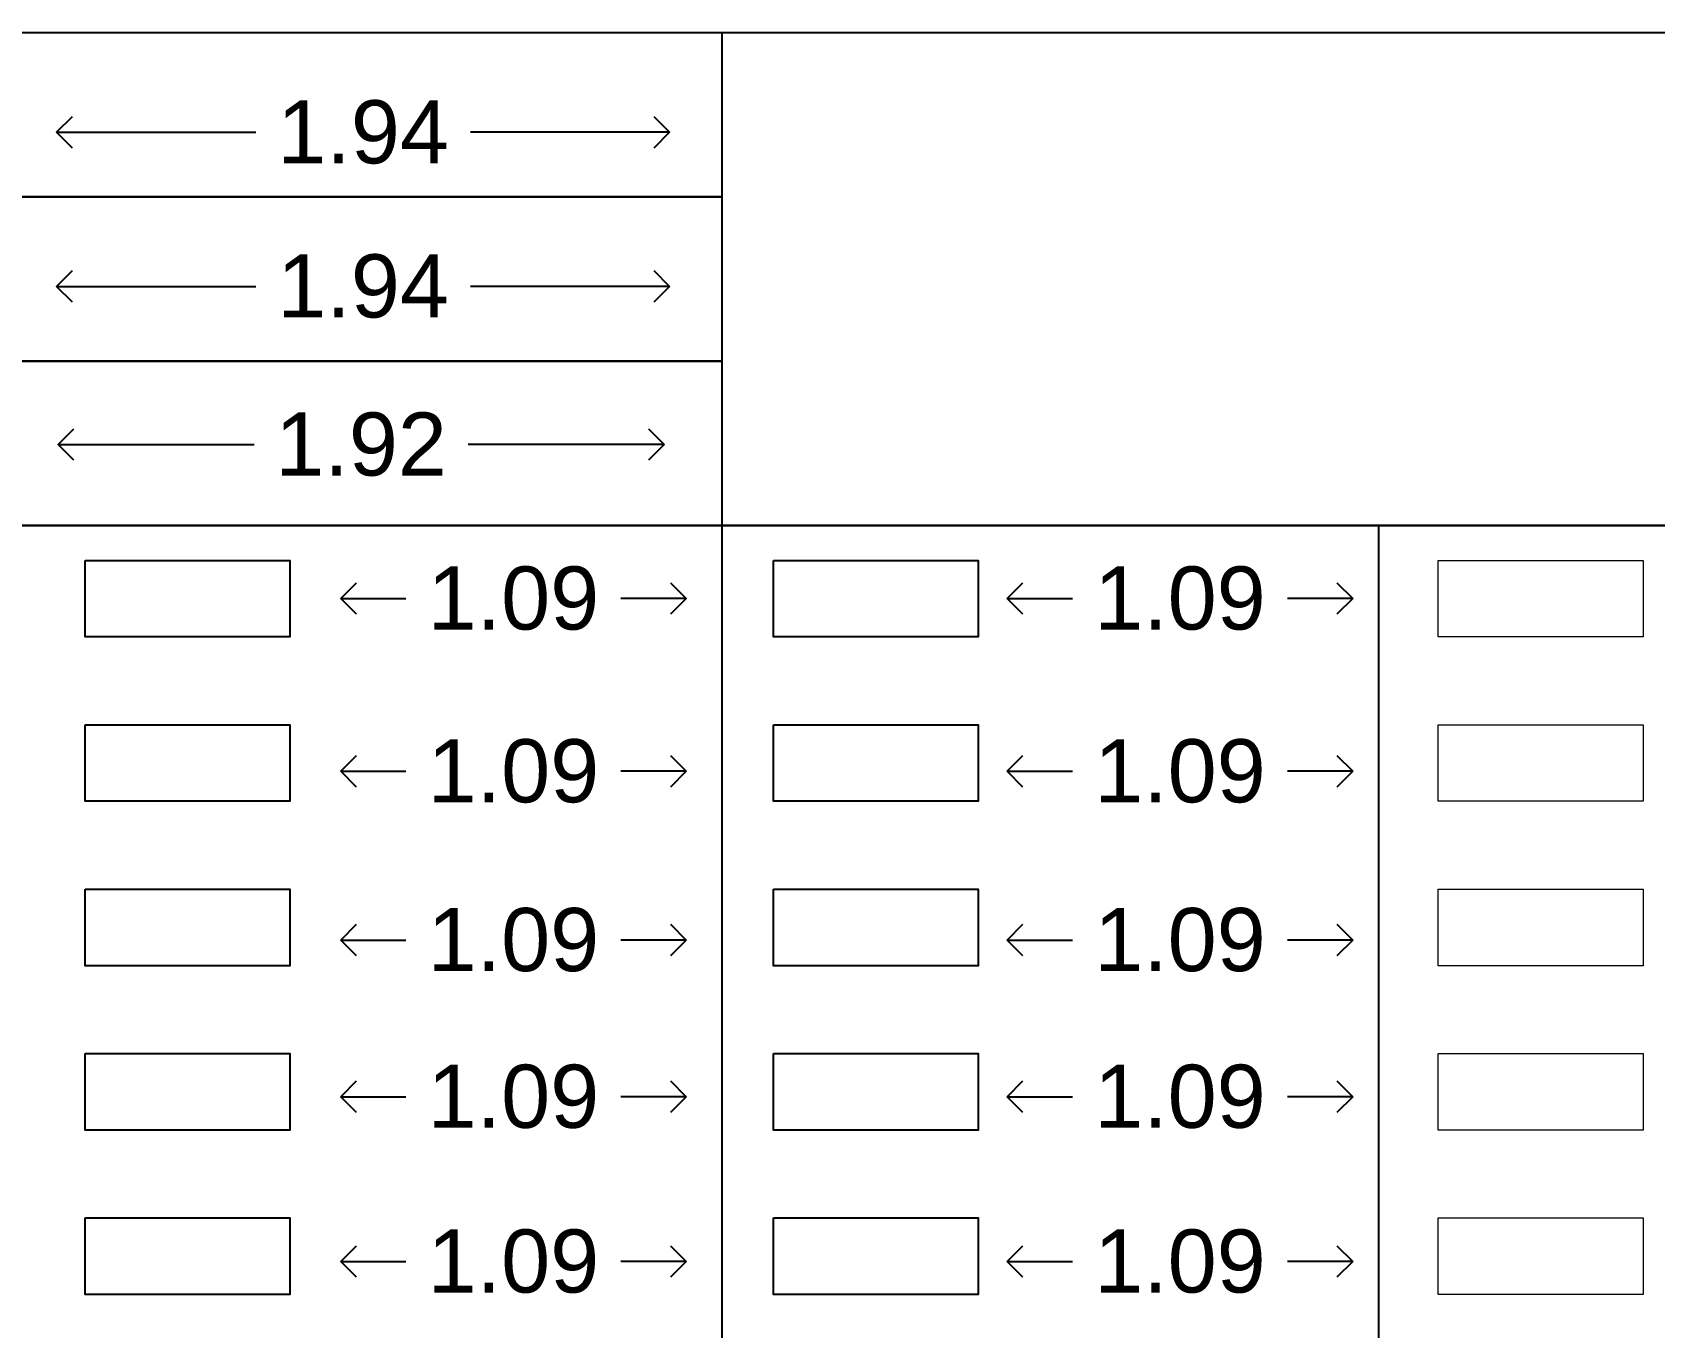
# Model space of a CAD drawing. Header units: millimetres. Extents: x -9481 to -9286, y 28723 to 28853.
# Drawn here: x -9457.79 to -9452.65, y 28757.26 to 28761.36 of the extents above; entities that cross this region are included whole.
import ezdxf

# ---------------------------------------------------------------- set-up
doc = ezdxf.new("R2010")
doc.units = ezdxf.units.MM
doc.header["$PDMODE"] = 34
doc.header["$PDSIZE"] = -15
doc.linetypes.add('CONTINULUS', pattern=[0])
for name, color, linetype, plot in [('BLK_1_FLR_0_REGULAR_ROOM_1', 1, 'Continuous', False), ('BLK_1_FLR_0_REGULAR_ROOM_2', 7, 'Continuous', False), ('BLK_1_FLR_0_REGULAR_ROOM_3', 7, 'Continuous', False), ('BLK_1_FLR_0_REGULAR_ROOM_4', 7, 'Continuous', False), ('BLK_1_FLR_0_REGULAR_ROOM_5', 7, 'Continuous', False), ('BLK_1_FLR_1_REGULAR_ROOM_1', 7, 'Continuous', False), ('BLK_1_FLR_1_REGULAR_ROOM_2', 7, 'Continuous', False), ('PASSAGE', 7, 'Continuous', False)]:
    doc.layers.add(name, color=color, linetype=linetype, plot=plot)
for name, color, linetype in [('BLK_1_FLR_1_REGULAR_ROOM_3', 7, 'Continuous'), ('BLK_1_FLR_1_REGULAR_ROOM_4', 7, 'Continuous'), ('BLK_1_FLR_1_REGULAR_ROOM_5', 7, 'Continuous'), ('PASSAGE_DOUBLELOADED', 7, 'Continuous')]:
    doc.layers.add(name, color=color, linetype=linetype)
for name, color, linetype, lineweight in [('BLK_1_FLR_2_REGULAR_ROOM_1', 7, 'Continuous', 0), ('BLK_1_FLR_2_REGULAR_ROOM_2', 7, 'Continuous', 0), ('BLK_1_FLR_2_REGULAR_ROOM_3', 7, 'Continuous', 0), ('BLK_1_FLR_2_REGULAR_ROOM_4', 7, 'Continuous', 0), ('BLK_1_FLR_2_REGULAR_ROOM_5', 7, 'Continuous', 0), ('PLAN', 7, 'Continuous', 40)]:
    doc.layers.add(name, color=color, linetype=linetype, lineweight=lineweight)
doc.styles.add('Arial', font='arial.ttf', dxfattribs={"height": 0.2})
doc.styles.add('style2', font='arial.ttf', dxfattribs={"height": 0.3})
doc.dimstyles.new('INT DIM', dxfattribs={"dimtxt": 0.3, "dimasz": 0.1, "dimexe": 0.18, "dimexo": 0.0625, "dimgap": 0.09, "dimtad": 0, "dimzin": 0, "dimdsep": 46, "dimtxsty": 'style2', "dimblk": 'OPEN90', "dimcen": 0.09, "dimse1": 1, "dimse2": 1, "dimclrd": 250, "dimclrt": 256, "dimadec": 0, "dimazin": 0, "dimtfac": 1, "dimtofl": 0, "dimtmove": 0, "dimatfit": 3, "dimfxl": 0.18, "dimtolj": 1, "dimtzin": 0, "dimlwd": -1, "dimarcsym": 0})

# ---------------------------------------------------------------- blocks, each defined once
blk = doc.blocks.new('_Open90')
at = {"layer": 'PLAN', "color": 0, "lineweight": -2}
for p, q in [((0, 0), (-1, 0)), ((-0.5, 0.5), (0, 0)), ((0, 0), (-0.5, -0.5))]:
    blk.add_line(p, q, dxfattribs=at)
blk = doc.blocks.new('*D44')
at = {"layer": 'Defpoints', "color": 0, "transparency": 16777216}
for p in [(-9457.7093, 28761.2514), (-9455.7668, 28761.2514), (-9455.7668, 28761.0421)]:
    blk.add_point(p, dxfattribs=at)
at = {"layer": 'PASSAGE', "color": 250, "transparency": 16777216}
for p, q in [((-9457.6093, 28761.0421), (-9457.078, 28761.0421)), ((-9455.8668, 28761.0421), (-9456.3981, 28761.0421))]:
    blk.add_line(p, q, dxfattribs=at)
at = {"layer": 'PASSAGE', "color": 250, "transparency": 16777216, "xscale": 0.1, "yscale": 0.1, "zscale": 0.1, "rotation": 180}
blk.add_blockref('_Open90', (-9457.7093, 28761.0421), dxfattribs=at)
at = {"layer": 'PASSAGE', "color": 250, "transparency": 16777216, "xscale": 0.1, "yscale": 0.1, "zscale": 0.1}
blk.add_blockref('_Open90', (-9455.7668, 28761.0421), dxfattribs=at)
at = {"layer": 'PASSAGE', "transparency": 16777216, "insert": (-9456.738, 28761.0421), "char_height": 0.2, "attachment_point": 5, "style": 'Arial', "bg_fill": 3, "box_fill_scale": 1.1, "bg_fill_color": 256, "bg_fill_true_color": 13158600, "bg_fill_transparency": 0}
blk.add_mtext('\\A1;1.94', dxfattribs=at)
blk = doc.blocks.new('*D45')
at = {"layer": 'Defpoints', "color": 0, "transparency": 16777216}
for p in [(-9457.7093, 28760.7633), (-9455.7668, 28760.7633), (-9455.7668, 28760.554)]:
    blk.add_point(p, dxfattribs=at)
at = {"layer": 'PASSAGE', "color": 250, "transparency": 16777216}
for p, q in [((-9457.6093, 28760.554), (-9457.078, 28760.554)), ((-9455.8668, 28760.554), (-9456.3981, 28760.554))]:
    blk.add_line(p, q, dxfattribs=at)
at = {"layer": 'PASSAGE', "color": 250, "transparency": 16777216, "xscale": 0.1, "yscale": 0.1, "zscale": 0.1, "rotation": 180}
blk.add_blockref('_Open90', (-9457.7093, 28760.554), dxfattribs=at)
at = {"layer": 'PASSAGE', "color": 250, "transparency": 16777216, "xscale": 0.1, "yscale": 0.1, "zscale": 0.1}
blk.add_blockref('_Open90', (-9455.7668, 28760.554), dxfattribs=at)
at = {"layer": 'PASSAGE', "transparency": 16777216, "insert": (-9456.738, 28760.554), "char_height": 0.2, "attachment_point": 5, "style": 'Arial', "bg_fill": 3, "box_fill_scale": 1.1, "bg_fill_color": 256, "bg_fill_true_color": 13158600, "bg_fill_transparency": 0}
blk.add_mtext('\\A1;1.94', dxfattribs=at)
blk = doc.blocks.new('*D46')
at = {"layer": 'Defpoints', "color": 0, "linetype": 'CONTINULUS', "ltscale": 0.05, "transparency": 16777216}
for p in [(-9457.7044, 28760.2593), (-9455.7842, 28760.2593), (-9455.7842, 28760.053)]:
    blk.add_point(p, dxfattribs=at)
at = {"layer": 'PASSAGE_DOUBLELOADED', "color": 250, "ltscale": 0.05, "transparency": 16777216}
for p, q in [((-9457.6044, 28760.053), (-9457.0836, 28760.053)), ((-9455.8842, 28760.053), (-9456.405, 28760.053))]:
    blk.add_line(p, q, dxfattribs=at)
at = {"layer": 'PASSAGE_DOUBLELOADED', "color": 250, "linetype": 'CONTINULUS', "ltscale": 0.05, "transparency": 16777216, "xscale": 0.1, "yscale": 0.1, "zscale": 0.1, "rotation": 180}
blk.add_blockref('_Open90', (-9457.7044, 28760.053), dxfattribs=at)
at = {"layer": 'PASSAGE_DOUBLELOADED', "color": 250, "linetype": 'CONTINULUS', "ltscale": 0.05, "transparency": 16777216, "xscale": 0.1, "yscale": 0.1, "zscale": 0.1}
blk.add_blockref('_Open90', (-9455.7842, 28760.053), dxfattribs=at)
at = {"layer": 'PASSAGE_DOUBLELOADED', "linetype": 'CONTINULUS', "ltscale": 0.05, "transparency": 16777216, "insert": (-9456.7443, 28760.053), "char_height": 0.2, "attachment_point": 5, "style": 'Arial', "bg_fill": 3, "box_fill_scale": 1.1, "bg_fill_color": 256, "bg_fill_true_color": 13158600, "bg_fill_transparency": 0}
blk.add_mtext('\\A1;1.92', dxfattribs=at)
blk = doc.blocks.new('*D47')
at = {"layer": 'BLK_1_FLR_0_REGULAR_ROOM_1', "color": 250, "ltscale": 0.05, "transparency": 16777216}
for p, q in [((-9456.7091, 28759.5653), (-9456.6022, 28759.5653)), ((-9455.8142, 28759.5653), (-9455.9211, 28759.5653))]:
    blk.add_line(p, q, dxfattribs=at)
at = {"layer": 'Defpoints', "color": 0, "linetype": 'CONTINULUS', "ltscale": 0.05, "transparency": 16777216}
for p in [(-9456.8091, 28759.6854), (-9455.7142, 28759.6854), (-9455.7142, 28759.5653)]:
    blk.add_point(p, dxfattribs=at)
at = {"layer": 'BLK_1_FLR_0_REGULAR_ROOM_1', "color": 250, "linetype": 'CONTINULUS', "ltscale": 0.05, "transparency": 16777216, "xscale": 0.1, "yscale": 0.1, "zscale": 0.1, "rotation": 180}
blk.add_blockref('_Open90', (-9456.8091, 28759.5653), dxfattribs=at)
at = {"layer": 'BLK_1_FLR_0_REGULAR_ROOM_1', "color": 250, "linetype": 'CONTINULUS', "ltscale": 0.05, "transparency": 16777216, "xscale": 0.1, "yscale": 0.1, "zscale": 0.1}
blk.add_blockref('_Open90', (-9455.7142, 28759.5653), dxfattribs=at)
at = {"layer": 'BLK_1_FLR_0_REGULAR_ROOM_1', "linetype": 'CONTINULUS', "ltscale": 0.05, "transparency": 16777216, "insert": (-9456.2617, 28759.5653), "char_height": 0.2, "attachment_point": 5, "style": 'Arial', "bg_fill": 3, "box_fill_scale": 1.1, "bg_fill_color": 256, "bg_fill_true_color": 13158600, "bg_fill_transparency": 0}
blk.add_mtext('\\A1;1.09', dxfattribs=at)
blk = doc.blocks.new('*D48')
at = {"layer": 'BLK_1_FLR_1_REGULAR_ROOM_1', "color": 250, "transparency": 16777216}
for p, q in [((-9454.5973, 28759.5653), (-9454.4904, 28759.5653)), ((-9453.7023, 28759.5653), (-9453.8093, 28759.5653))]:
    blk.add_line(p, q, dxfattribs=at)
at = {"layer": 'Defpoints', "color": 0, "transparency": 16777216}
for p in [(-9454.6973, 28759.6854), (-9453.6023, 28759.6854), (-9453.6023, 28759.5653)]:
    blk.add_point(p, dxfattribs=at)
at = {"layer": 'BLK_1_FLR_1_REGULAR_ROOM_1', "color": 250, "transparency": 16777216, "xscale": 0.1, "yscale": 0.1, "zscale": 0.1, "rotation": 180}
blk.add_blockref('_Open90', (-9454.6973, 28759.5653), dxfattribs=at)
at = {"layer": 'BLK_1_FLR_1_REGULAR_ROOM_1', "color": 250, "transparency": 16777216, "xscale": 0.1, "yscale": 0.1, "zscale": 0.1}
blk.add_blockref('_Open90', (-9453.6023, 28759.5653), dxfattribs=at)
at = {"layer": 'BLK_1_FLR_1_REGULAR_ROOM_1', "transparency": 16777216, "insert": (-9454.1498, 28759.5653), "char_height": 0.2, "attachment_point": 5, "style": 'Arial', "bg_fill": 3, "box_fill_scale": 1.1, "bg_fill_color": 256, "bg_fill_true_color": 13158600, "bg_fill_transparency": 0}
blk.add_mtext('\\A1;1.09', dxfattribs=at)
blk = doc.blocks.new('*D52')
at = {"layer": 'BLK_1_FLR_0_REGULAR_ROOM_2', "color": 250, "transparency": 16777216}
for p, q in [((-9456.7091, 28759.0179), (-9456.6022, 28759.0179)), ((-9455.8142, 28759.0179), (-9455.9211, 28759.0179))]:
    blk.add_line(p, q, dxfattribs=at)
at = {"layer": 'Defpoints', "color": 0, "transparency": 16777216}
for p in [(-9456.8091, 28759.138), (-9455.7142, 28759.138), (-9455.7142, 28759.0179)]:
    blk.add_point(p, dxfattribs=at)
at = {"layer": 'BLK_1_FLR_0_REGULAR_ROOM_2', "color": 250, "transparency": 16777216, "xscale": 0.1, "yscale": 0.1, "zscale": 0.1, "rotation": 180}
blk.add_blockref('_Open90', (-9456.8091, 28759.0179), dxfattribs=at)
at = {"layer": 'BLK_1_FLR_0_REGULAR_ROOM_2', "color": 250, "transparency": 16777216, "xscale": 0.1, "yscale": 0.1, "zscale": 0.1}
blk.add_blockref('_Open90', (-9455.7142, 28759.0179), dxfattribs=at)
at = {"layer": 'BLK_1_FLR_0_REGULAR_ROOM_2', "transparency": 16777216, "insert": (-9456.2617, 28759.0179), "char_height": 0.2, "attachment_point": 5, "style": 'Arial', "bg_fill": 3, "box_fill_scale": 1.1, "bg_fill_color": 256, "bg_fill_true_color": 13158600, "bg_fill_transparency": 0}
blk.add_mtext('\\A1;1.09', dxfattribs=at)
blk = doc.blocks.new('*D53')
at = {"layer": 'BLK_1_FLR_1_REGULAR_ROOM_2', "color": 250, "transparency": 16777216}
for p, q in [((-9454.5973, 28759.0179), (-9454.4904, 28759.0179)), ((-9453.7023, 28759.0179), (-9453.8093, 28759.0179))]:
    blk.add_line(p, q, dxfattribs=at)
at = {"layer": 'Defpoints', "color": 0, "transparency": 16777216}
for p in [(-9454.6973, 28759.138), (-9453.6023, 28759.138), (-9453.6023, 28759.0179)]:
    blk.add_point(p, dxfattribs=at)
at = {"layer": 'BLK_1_FLR_1_REGULAR_ROOM_2', "color": 250, "transparency": 16777216, "xscale": 0.1, "yscale": 0.1, "zscale": 0.1, "rotation": 180}
blk.add_blockref('_Open90', (-9454.6973, 28759.0179), dxfattribs=at)
at = {"layer": 'BLK_1_FLR_1_REGULAR_ROOM_2', "color": 250, "transparency": 16777216, "xscale": 0.1, "yscale": 0.1, "zscale": 0.1}
blk.add_blockref('_Open90', (-9453.6023, 28759.0179), dxfattribs=at)
at = {"layer": 'BLK_1_FLR_1_REGULAR_ROOM_2', "transparency": 16777216, "insert": (-9454.1498, 28759.0179), "char_height": 0.2, "attachment_point": 5, "style": 'Arial', "bg_fill": 3, "box_fill_scale": 1.1, "bg_fill_color": 256, "bg_fill_true_color": 13158600, "bg_fill_transparency": 0}
blk.add_mtext('\\A1;1.09', dxfattribs=at)
blk = doc.blocks.new('*D57')
at = {"layer": 'BLK_1_FLR_0_REGULAR_ROOM_3', "color": 250, "transparency": 16777216}
for p, q in [((-9456.7091, 28758.4832), (-9456.6022, 28758.4832)), ((-9455.8142, 28758.4832), (-9455.9211, 28758.4832))]:
    blk.add_line(p, q, dxfattribs=at)
at = {"layer": 'Defpoints', "color": 0, "transparency": 16777216}
for p in [(-9456.8091, 28758.6033), (-9455.7142, 28758.6033), (-9455.7142, 28758.4832)]:
    blk.add_point(p, dxfattribs=at)
at = {"layer": 'BLK_1_FLR_0_REGULAR_ROOM_3', "color": 250, "transparency": 16777216, "xscale": 0.1, "yscale": 0.1, "zscale": 0.1, "rotation": 180}
blk.add_blockref('_Open90', (-9456.8091, 28758.4832), dxfattribs=at)
at = {"layer": 'BLK_1_FLR_0_REGULAR_ROOM_3', "color": 250, "transparency": 16777216, "xscale": 0.1, "yscale": 0.1, "zscale": 0.1}
blk.add_blockref('_Open90', (-9455.7142, 28758.4832), dxfattribs=at)
at = {"layer": 'BLK_1_FLR_0_REGULAR_ROOM_3', "transparency": 16777216, "insert": (-9456.2617, 28758.4832), "char_height": 0.2, "attachment_point": 5, "style": 'Arial', "bg_fill": 3, "box_fill_scale": 1.1, "bg_fill_color": 256, "bg_fill_true_color": 13158600, "bg_fill_transparency": 0}
blk.add_mtext('\\A1;1.09', dxfattribs=at)
blk = doc.blocks.new('*D58')
at = {"layer": 'BLK_1_FLR_1_REGULAR_ROOM_3', "color": 250, "transparency": 16777216}
for p, q in [((-9454.5973, 28758.4832), (-9454.4904, 28758.4832)), ((-9453.7023, 28758.4832), (-9453.8093, 28758.4832))]:
    blk.add_line(p, q, dxfattribs=at)
at = {"layer": 'Defpoints', "color": 0, "transparency": 16777216}
for p in [(-9454.6973, 28758.6033), (-9453.6023, 28758.6033), (-9453.6023, 28758.4832)]:
    blk.add_point(p, dxfattribs=at)
at = {"layer": 'BLK_1_FLR_1_REGULAR_ROOM_3', "color": 250, "transparency": 16777216, "xscale": 0.1, "yscale": 0.1, "zscale": 0.1, "rotation": 180}
blk.add_blockref('_Open90', (-9454.6973, 28758.4832), dxfattribs=at)
at = {"layer": 'BLK_1_FLR_1_REGULAR_ROOM_3', "color": 250, "transparency": 16777216, "xscale": 0.1, "yscale": 0.1, "zscale": 0.1}
blk.add_blockref('_Open90', (-9453.6023, 28758.4832), dxfattribs=at)
at = {"layer": 'BLK_1_FLR_1_REGULAR_ROOM_3', "transparency": 16777216, "insert": (-9454.1498, 28758.4832), "char_height": 0.2, "attachment_point": 5, "style": 'Arial', "bg_fill": 3, "box_fill_scale": 1.1, "bg_fill_color": 256, "bg_fill_true_color": 13158600, "bg_fill_transparency": 0}
blk.add_mtext('\\A1;1.09', dxfattribs=at)
blk = doc.blocks.new('*D62')
at = {"layer": 'BLK_1_FLR_0_REGULAR_ROOM_4', "color": 250, "ltscale": 0.75, "transparency": 16777216}
for p, q in [((-9456.7091, 28757.9868), (-9456.6022, 28757.9868)), ((-9455.8142, 28757.9868), (-9455.9211, 28757.9868))]:
    blk.add_line(p, q, dxfattribs=at)
at = {"layer": 'Defpoints', "color": 0, "ltscale": 0.75, "transparency": 16777216}
for p in [(-9456.8091, 28758.1068), (-9455.7142, 28758.1068), (-9455.7142, 28757.9868)]:
    blk.add_point(p, dxfattribs=at)
at = {"layer": 'BLK_1_FLR_0_REGULAR_ROOM_4', "color": 250, "ltscale": 0.75, "transparency": 16777216, "xscale": 0.1, "yscale": 0.1, "zscale": 0.1, "rotation": 180}
blk.add_blockref('_Open90', (-9456.8091, 28757.9868), dxfattribs=at)
at = {"layer": 'BLK_1_FLR_0_REGULAR_ROOM_4', "color": 250, "ltscale": 0.75, "transparency": 16777216, "xscale": 0.1, "yscale": 0.1, "zscale": 0.1}
blk.add_blockref('_Open90', (-9455.7142, 28757.9868), dxfattribs=at)
at = {"layer": 'BLK_1_FLR_0_REGULAR_ROOM_4', "ltscale": 0.75, "transparency": 16777216, "insert": (-9456.2617, 28757.9868), "char_height": 0.2, "attachment_point": 5, "style": 'Arial', "bg_fill": 3, "box_fill_scale": 1.1, "bg_fill_color": 256, "bg_fill_true_color": 13158600, "bg_fill_transparency": 0}
blk.add_mtext('\\A1;1.09', dxfattribs=at)
blk = doc.blocks.new('*D63')
at = {"layer": 'BLK_1_FLR_1_REGULAR_ROOM_4', "color": 250, "transparency": 16777216}
for p, q in [((-9454.5973, 28757.9868), (-9454.4904, 28757.9868)), ((-9453.7023, 28757.9868), (-9453.8093, 28757.9868))]:
    blk.add_line(p, q, dxfattribs=at)
at = {"layer": 'Defpoints', "color": 0, "transparency": 16777216}
for p in [(-9454.6973, 28758.1068), (-9453.6023, 28758.1068), (-9453.6023, 28757.9868)]:
    blk.add_point(p, dxfattribs=at)
at = {"layer": 'BLK_1_FLR_1_REGULAR_ROOM_4', "color": 250, "transparency": 16777216, "xscale": 0.1, "yscale": 0.1, "zscale": 0.1, "rotation": 180}
blk.add_blockref('_Open90', (-9454.6973, 28757.9868), dxfattribs=at)
at = {"layer": 'BLK_1_FLR_1_REGULAR_ROOM_4', "color": 250, "transparency": 16777216, "xscale": 0.1, "yscale": 0.1, "zscale": 0.1}
blk.add_blockref('_Open90', (-9453.6023, 28757.9868), dxfattribs=at)
at = {"layer": 'BLK_1_FLR_1_REGULAR_ROOM_4', "transparency": 16777216, "insert": (-9454.1498, 28757.9868), "char_height": 0.2, "attachment_point": 5, "style": 'Arial', "bg_fill": 3, "box_fill_scale": 1.1, "bg_fill_color": 256, "bg_fill_true_color": 13158600, "bg_fill_transparency": 0}
blk.add_mtext('\\A1;1.09', dxfattribs=at)
blk = doc.blocks.new('*D67')
at = {"layer": 'BLK_1_FLR_0_REGULAR_ROOM_5', "color": 250, "transparency": 16777216}
for p, q in [((-9456.7091, 28757.4648), (-9456.6022, 28757.4648)), ((-9455.8142, 28757.4648), (-9455.9211, 28757.4648))]:
    blk.add_line(p, q, dxfattribs=at)
at = {"layer": 'Defpoints', "color": 0, "transparency": 16777216}
for p in [(-9456.8091, 28757.5849), (-9455.7142, 28757.5849), (-9455.7142, 28757.4648)]:
    blk.add_point(p, dxfattribs=at)
at = {"layer": 'BLK_1_FLR_0_REGULAR_ROOM_5', "color": 250, "transparency": 16777216, "xscale": 0.1, "yscale": 0.1, "zscale": 0.1, "rotation": 180}
blk.add_blockref('_Open90', (-9456.8091, 28757.4648), dxfattribs=at)
at = {"layer": 'BLK_1_FLR_0_REGULAR_ROOM_5', "color": 250, "transparency": 16777216, "xscale": 0.1, "yscale": 0.1, "zscale": 0.1}
blk.add_blockref('_Open90', (-9455.7142, 28757.4648), dxfattribs=at)
at = {"layer": 'BLK_1_FLR_0_REGULAR_ROOM_5', "transparency": 16777216, "insert": (-9456.2617, 28757.4648), "char_height": 0.2, "attachment_point": 5, "style": 'Arial', "bg_fill": 3, "box_fill_scale": 1.1, "bg_fill_color": 256, "bg_fill_true_color": 13158600, "bg_fill_transparency": 0}
blk.add_mtext('\\A1;1.09', dxfattribs=at)
blk = doc.blocks.new('*D68')
at = {"layer": 'BLK_1_FLR_1_REGULAR_ROOM_5', "color": 250, "transparency": 16777216}
for p, q in [((-9454.5973, 28757.4648), (-9454.4904, 28757.4648)), ((-9453.7023, 28757.4648), (-9453.8093, 28757.4648))]:
    blk.add_line(p, q, dxfattribs=at)
at = {"layer": 'Defpoints', "color": 0, "transparency": 16777216}
for p in [(-9454.6973, 28757.5849), (-9453.6023, 28757.5849), (-9453.6023, 28757.4648)]:
    blk.add_point(p, dxfattribs=at)
at = {"layer": 'BLK_1_FLR_1_REGULAR_ROOM_5', "color": 250, "transparency": 16777216, "xscale": 0.1, "yscale": 0.1, "zscale": 0.1, "rotation": 180}
blk.add_blockref('_Open90', (-9454.6973, 28757.4648), dxfattribs=at)
at = {"layer": 'BLK_1_FLR_1_REGULAR_ROOM_5', "color": 250, "transparency": 16777216, "xscale": 0.1, "yscale": 0.1, "zscale": 0.1}
blk.add_blockref('_Open90', (-9453.6023, 28757.4648), dxfattribs=at)
at = {"layer": 'BLK_1_FLR_1_REGULAR_ROOM_5', "transparency": 16777216, "insert": (-9454.1498, 28757.4648), "char_height": 0.2, "attachment_point": 5, "style": 'Arial', "bg_fill": 3, "box_fill_scale": 1.1, "bg_fill_color": 256, "bg_fill_true_color": 13158600, "bg_fill_transparency": 0}
blk.add_mtext('\\A1;1.09', dxfattribs=at)

msp = doc.modelspace()

# ---------------------------------------------------------------- linework, layer by layer
for p, q in [((-9455.6016, 28761.3584), (-9455.6016, 28760.8378)), ((-9455.6016, 28760.8378), (-9455.6016, 28760.3171)), ((-9455.6016, 28760.3171), (-9455.6016, 28759.7965)), ((-9455.6016, 28759.7965), (-9455.6016, 28759.2759)), ((-9453.5208, 28759.7965), (-9453.5208, 28759.2759)), ((-9455.6016, 28759.2759), (-9455.6016, 28756.6726)), ((-9453.5208, 28759.2759), (-9453.5208, 28756.6726))]:
    msp.add_line(p, q)
for points in [[(-9481.2579, 28760.8378), (-9481.2579, 28761.3584), (-9442.23, 28761.3584), (-9442.23, 28760.8378)], [(-9461.7318, 28760.8378), (-9455.6016, 28760.8378)], [(-9455.6016, 28760.8378), (-9461.7318, 28760.8378)], [(-9442.23, 28760.3171), (-9442.23, 28759.7965), (-9481.2579, 28759.7965), (-9481.2579, 28760.3171), (-9481.2579, 28760.3171)], [(-9470.8642, 28760.3171), (-9455.6016, 28760.3171)], [(-9455.6016, 28760.3171), (-9470.8642, 28760.3171)], [(-9481.2579, 28759.2759), (-9481.2579, 28759.7965), (-9442.23, 28759.7965), (-9442.23, 28759.2759)]]:
    msp.add_lwpolyline(points)
at = {"layer": 'BLK_1_FLR_0_REGULAR_ROOM_1', "color": 1, "linetype": 'CONTINULUS', "ltscale": 0.05}
msp.add_lwpolyline([(-9457.6189, 28759.6854), (-9456.9697, 28759.6854), (-9456.9697, 28759.4432), (-9457.6189, 28759.4432)], close=True, dxfattribs=at)
at = {"layer": 'BLK_1_FLR_0_REGULAR_ROOM_2', "color": 1}
msp.add_lwpolyline([(-9457.6189, 28759.1647), (-9456.9697, 28759.1647), (-9456.9697, 28758.9226), (-9457.6189, 28758.9226)], close=True, dxfattribs=at)
at = {"layer": 'BLK_1_FLR_0_REGULAR_ROOM_3', "color": 1}
msp.add_lwpolyline([(-9457.6189, 28758.6441), (-9456.9697, 28758.6441), (-9456.9697, 28758.4019), (-9457.6189, 28758.4019)], close=True, dxfattribs=at)
at = {"layer": 'BLK_1_FLR_0_REGULAR_ROOM_4', "color": 1, "ltscale": 0.75}
msp.add_lwpolyline([(-9457.6189, 28758.1234), (-9456.9697, 28758.1234), (-9456.9697, 28757.8813), (-9457.6189, 28757.8813)], close=True, dxfattribs=at)
at = {"layer": 'BLK_1_FLR_0_REGULAR_ROOM_5', "color": 1}
msp.add_lwpolyline([(-9457.6189, 28757.6028), (-9456.9697, 28757.6028), (-9456.9697, 28757.3606), (-9457.6189, 28757.3606)], close=True, dxfattribs=at)
at = {"layer": 'BLK_1_FLR_1_REGULAR_ROOM_1', "color": 1}
msp.add_lwpolyline([(-9455.4381, 28759.6854), (-9454.7889, 28759.6854), (-9454.7889, 28759.4432), (-9455.4381, 28759.4432)], close=True, dxfattribs=at)
at = {"layer": 'BLK_1_FLR_1_REGULAR_ROOM_2', "color": 1}
msp.add_lwpolyline([(-9455.4381, 28759.1647), (-9454.7889, 28759.1647), (-9454.7889, 28758.9226), (-9455.4381, 28758.9226)], close=True, dxfattribs=at)
at = {"layer": 'BLK_1_FLR_1_REGULAR_ROOM_3', "color": 1}
msp.add_lwpolyline([(-9455.4381, 28758.6441), (-9454.7889, 28758.6441), (-9454.7889, 28758.4019), (-9455.4381, 28758.4019)], close=True, dxfattribs=at)
at = {"layer": 'BLK_1_FLR_1_REGULAR_ROOM_4', "color": 1}
msp.add_lwpolyline([(-9455.4381, 28758.1234), (-9454.7889, 28758.1234), (-9454.7889, 28757.8813), (-9455.4381, 28757.8813)], close=True, dxfattribs=at)
at = {"layer": 'BLK_1_FLR_1_REGULAR_ROOM_5', "color": 1}
msp.add_lwpolyline([(-9455.4381, 28757.6028), (-9454.7889, 28757.6028), (-9454.7889, 28757.3606), (-9455.4381, 28757.3606)], close=True, dxfattribs=at)
at = {"layer": 'BLK_1_FLR_2_REGULAR_ROOM_1', "color": 1}
msp.add_lwpolyline([(-9453.3316, 28759.6854), (-9452.6824, 28759.6854), (-9452.6824, 28759.4432), (-9453.3316, 28759.4432)], close=True, dxfattribs=at)
at = {"layer": 'BLK_1_FLR_2_REGULAR_ROOM_2', "color": 1}
msp.add_lwpolyline([(-9453.3316, 28759.1647), (-9452.6824, 28759.1647), (-9452.6824, 28758.9226), (-9453.3316, 28758.9226)], close=True, dxfattribs=at)
at = {"layer": 'BLK_1_FLR_2_REGULAR_ROOM_3', "color": 1}
msp.add_lwpolyline([(-9453.3316, 28758.6441), (-9452.6824, 28758.6441), (-9452.6824, 28758.4019), (-9453.3316, 28758.4019)], close=True, dxfattribs=at)
at = {"layer": 'BLK_1_FLR_2_REGULAR_ROOM_4', "color": 1}
msp.add_lwpolyline([(-9453.3316, 28758.1234), (-9452.6824, 28758.1234), (-9452.6824, 28757.8813), (-9453.3316, 28757.8813)], close=True, dxfattribs=at)
at = {"layer": 'BLK_1_FLR_2_REGULAR_ROOM_5', "color": 1}
msp.add_lwpolyline([(-9453.3316, 28757.6028), (-9452.6824, 28757.6028), (-9452.6824, 28757.3606), (-9453.3316, 28757.3606)], close=True, dxfattribs=at)

# ---------------------------------------------------------------- dimensions: what is measured, and where the dimension line sits
at = {"layer": 'BLK_1_FLR_0_REGULAR_ROOM_2', "color": 1}
dim = msp.add_linear_dim(base=(-9455.7142, 28759.0179), p1=(-9456.8091, 28759.138), p2=(-9455.7142, 28759.138), dimstyle='INT DIM', override={"dimtxt": 0.2, "dimtxsty": 'Arial', "dimfxl": 0.125, "dimtfill": 1, "dimtfillclr": 7, "dimarcsym": 1}, dxfattribs=at)
dim.commit()
dim.dimension.update_dxf_attribs({"geometry": '*D52', "text_midpoint": (-9456.2617, 28759.0179)})
at = {"layer": 'BLK_1_FLR_0_REGULAR_ROOM_3', "color": 1}
dim = msp.add_linear_dim(base=(-9455.7142, 28758.4832), p1=(-9456.8091, 28758.6033), p2=(-9455.7142, 28758.6033), dimstyle='INT DIM', override={"dimtxt": 0.2, "dimtxsty": 'Arial', "dimfxl": 0.125, "dimtfill": 1, "dimtfillclr": 7, "dimarcsym": 1}, dxfattribs=at)
dim.commit()
dim.dimension.update_dxf_attribs({"geometry": '*D57', "text_midpoint": (-9456.2617, 28758.4832)})
at = {"layer": 'BLK_1_FLR_0_REGULAR_ROOM_4', "color": 1, "ltscale": 0.75}
dim = msp.add_linear_dim(base=(-9455.7142, 28757.9868), p1=(-9456.8091, 28758.1068), p2=(-9455.7142, 28758.1068), dimstyle='INT DIM', override={"dimtxt": 0.2, "dimtxsty": 'Arial', "dimfxl": 0.125, "dimtfill": 1, "dimtfillclr": 7, "dimarcsym": 1}, dxfattribs=at)
dim.commit()
dim.dimension.update_dxf_attribs({"geometry": '*D62', "text_midpoint": (-9456.2617, 28757.9868)})
at = {"layer": 'BLK_1_FLR_0_REGULAR_ROOM_5', "color": 1}
dim = msp.add_linear_dim(base=(-9455.7142, 28757.4648), p1=(-9456.8091, 28757.5849), p2=(-9455.7142, 28757.5849), dimstyle='INT DIM', override={"dimtxt": 0.2, "dimtxsty": 'Arial', "dimfxl": 0.125, "dimtfill": 1, "dimtfillclr": 7, "dimarcsym": 1}, dxfattribs=at)
dim.commit()
dim.dimension.update_dxf_attribs({"geometry": '*D67', "text_midpoint": (-9456.2617, 28757.4648)})
at = {"layer": 'BLK_1_FLR_1_REGULAR_ROOM_2', "color": 1}
dim = msp.add_linear_dim(base=(-9453.60233, 28759.01788), p1=(-9454.69731, 28759.13796), p2=(-9453.60233, 28759.13796), dimstyle='INT DIM', override={"dimtxt": 0.2, "dimtxsty": 'Arial', "dimfxl": 0.125, "dimtfill": 1, "dimtfillclr": 7, "dimarcsym": 1}, dxfattribs=at)
dim.commit()
dim.dimension.update_dxf_attribs({"geometry": '*D53', "text_midpoint": (-9454.14982, 28759.01788)})
at = {"layer": 'BLK_1_FLR_1_REGULAR_ROOM_3', "color": 1}
dim = msp.add_linear_dim(base=(-9453.60233, 28758.48323), p1=(-9454.69731, 28758.60331), p2=(-9453.60233, 28758.60331), dimstyle='INT DIM', override={"dimtxt": 0.2, "dimtxsty": 'Arial', "dimfxl": 0.125, "dimtfill": 1, "dimtfillclr": 7, "dimarcsym": 1}, dxfattribs=at)
dim.commit()
dim.dimension.update_dxf_attribs({"geometry": '*D58', "text_midpoint": (-9454.14982, 28758.48323)})
at = {"layer": 'BLK_1_FLR_1_REGULAR_ROOM_4', "color": 1}
dim = msp.add_linear_dim(base=(-9453.60233, 28757.98675), p1=(-9454.69731, 28758.10683), p2=(-9453.60233, 28758.10683), dimstyle='INT DIM', override={"dimtxt": 0.2, "dimtxsty": 'Arial', "dimfxl": 0.125, "dimtfill": 1, "dimtfillclr": 7, "dimarcsym": 1}, dxfattribs=at)
dim.commit()
dim.dimension.update_dxf_attribs({"geometry": '*D63', "text_midpoint": (-9454.14982, 28757.98675)})
at = {"layer": 'BLK_1_FLR_1_REGULAR_ROOM_5', "color": 1}
dim = msp.add_linear_dim(base=(-9453.60233, 28757.46481), p1=(-9454.69731, 28757.58488), p2=(-9453.60233, 28757.58488), dimstyle='INT DIM', override={"dimtxt": 0.2, "dimtxsty": 'Arial', "dimfxl": 0.125, "dimtfill": 1, "dimtfillclr": 7, "dimarcsym": 1}, dxfattribs=at)
dim.commit()
dim.dimension.update_dxf_attribs({"geometry": '*D68', "text_midpoint": (-9454.14982, 28757.46481)})
at = {"layer": 'PASSAGE', "color": 2}
dim = msp.add_linear_dim(base=(-9455.7668, 28760.554), p1=(-9457.7093, 28760.7633), p2=(-9455.7668, 28760.7633), dimstyle='INT DIM', override={"dimtxt": 0.2, "dimtxsty": 'Arial', "dimfxl": 0.125, "dimtfill": 1, "dimtfillclr": 7, "dimarcsym": 1}, dxfattribs=at)
dim.commit()
dim.dimension.update_dxf_attribs({"geometry": '*D45', "text_midpoint": (-9456.738, 28760.554)})

# ---------------------------------------------------------------- next in the draw order: dimensions: what is measured, and where the dimension line sits
at = {"layer": 'BLK_1_FLR_0_REGULAR_ROOM_1', "color": 1, "linetype": 'CONTINULUS', "ltscale": 0.05}
dim = msp.add_linear_dim(base=(-9455.7142, 28759.5653), p1=(-9456.8091, 28759.6854), p2=(-9455.7142, 28759.6854), dimstyle='INT DIM', override={"dimtxt": 0.2, "dimtxsty": 'Arial', "dimfxl": 0.125, "dimtfill": 1, "dimtfillclr": 7, "dimarcsym": 1}, dxfattribs=at)
dim.commit()
dim.dimension.update_dxf_attribs({"geometry": '*D47', "text_midpoint": (-9456.2617, 28759.5653)})
at = {"layer": 'BLK_1_FLR_1_REGULAR_ROOM_1', "color": 1}
dim = msp.add_linear_dim(base=(-9453.60233, 28759.5653), p1=(-9454.69731, 28759.68537), p2=(-9453.60233, 28759.68537), dimstyle='INT DIM', override={"dimtxt": 0.2, "dimtxsty": 'Arial', "dimfxl": 0.125, "dimtfill": 1, "dimtfillclr": 7, "dimarcsym": 1}, dxfattribs=at)
dim.commit()
dim.dimension.update_dxf_attribs({"geometry": '*D48', "text_midpoint": (-9454.14982, 28759.5653)})
at = {"layer": 'PASSAGE', "color": 1}
dim = msp.add_linear_dim(base=(-9455.7668, 28761.0421), p1=(-9457.7093, 28761.2514), p2=(-9455.7668, 28761.2514), dimstyle='INT DIM', override={"dimtxt": 0.2, "dimtxsty": 'Arial', "dimfxl": 0.125, "dimtfill": 1, "dimtfillclr": 7, "dimarcsym": 1}, dxfattribs=at)
dim.commit()
dim.dimension.update_dxf_attribs({"geometry": '*D44', "text_midpoint": (-9456.738, 28761.0421)})
at = {"layer": 'PASSAGE_DOUBLELOADED', "color": 2, "linetype": 'CONTINULUS', "ltscale": 0.05}
dim = msp.add_linear_dim(base=(-9455.7842, 28760.053), p1=(-9457.7044, 28760.2593), p2=(-9455.7842, 28760.2593), dimstyle='INT DIM', override={"dimtxt": 0.2, "dimtxsty": 'Arial', "dimfxl": 0.125, "dimtfill": 1, "dimtfillclr": 7, "dimarcsym": 1}, dxfattribs=at)
dim.commit()
dim.dimension.update_dxf_attribs({"geometry": '*D46', "text_midpoint": (-9456.7443, 28760.053)})

doc.saveas('drawing.dxf')
